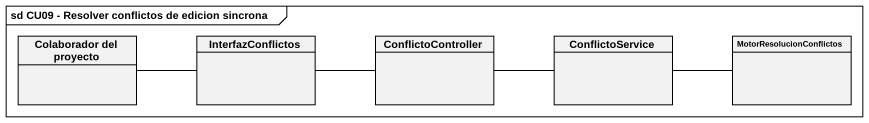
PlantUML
@startuml
mainframe sd CU09 - Resolver conflictos de edicion sincrona
hide circle
hide empty members
class "Colaborador del proyecto" as Colaborador_del_proyecto
class InterfazConflictos
class ConflictoController
class ConflictoService
class MotorResolucionConflictos
Colaborador_del_proyecto -right- InterfazConflictos
InterfazConflictos -right- ConflictoController
ConflictoController -right- ConflictoService
ConflictoService -right- MotorResolucionConflictos
@enduml
